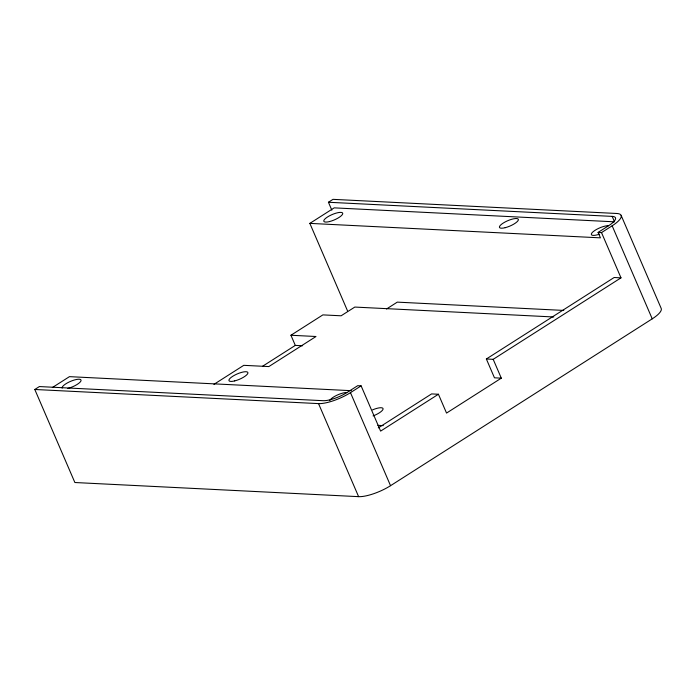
<?xml version="1.0" encoding="UTF-8"?>
<svg xmlns="http://www.w3.org/2000/svg" width="696" height="696" viewBox="0 0 696 696"><rect width="100%" height="100%" fill="white"/><g stroke="black" fill="none" stroke-linecap="round" stroke-linejoin="round"><path stroke-width="1.04" d="M621.128 215.377L661.2 308.424A24.656 6.96 -23.3 0 1 652.23 318.846L390.543 485.695A24.656 6.96 -23.3 0 1 358.614 496.657L74.872 482.519L34.8 389.482L39.367 386.567L323.109 400.696A18.488 5.22 -23.3 0 0 347.052 392.483L357.7 385.688L361.12 385.862L380.616 431.111L438.428 394.249L446.536 413.076L501.303 378.154L493.194 359.327L486.356 358.988L494.465 377.815L501.303 378.154M331.844 210.175L328.434 202.258L332.993 199.343L616.734 213.481A24.656 6.96 -23.3 0 1 612.158 225.8L601.509 232.595L598.09 232.42L600.422 237.849L309.85 223.381L347.582 310.99M52.331 387.568L69.461 376.649L351.367 390.691M309.85 223.381L334.193 207.86L614.516 221.824L612.175 216.386L328.434 202.258M213.916 384.366L243.774 365.33L268.839 366.575L316.001 336.507L290.937 335.255L295.304 345.399L302.612 345.755M290.937 335.255L322.883 314.888L341.118 315.793L354.812 307.066L553.755 316.976M262.653 366.209L295.304 345.399M386.524 308.998L397.285 302.134L563.795 310.425M598.09 232.42L608.739 225.635A18.488 5.22 -23.3 0 0 612.175 216.386M34.8 389.482L318.542 403.61A24.656 6.96 -23.3 0 0 350.471 392.648L361.12 385.862M378.293 427.892L431.59 393.91L438.428 394.249M486.356 358.988L614.159 277.504L620.997 277.843L601.509 232.595M493.194 359.327L620.997 277.843M599.473 234.178L597.081 234.891A10.275 2.897 -23.3 0 1 591.383 234.613L591.409 233.778A10.275 2.897 -23.3 0 1 598.464 228.436A10.275 2.897 -23.3 0 1 608.426 225.704M377.824 425.343L383.252 425.613M612.158 225.8L652.23 318.846M350.471 392.648L390.543 485.695M318.542 403.61L358.614 496.657M372.464 409.909A10.275 2.897 -23.3 0 1 383.096 408.769A10.275 2.897 -23.3 0 1 373.073 415.921M329.73 400.626A10.275 2.897 -23.3 0 1 340.483 393.771L342.876 393.057A10.275 2.897 -23.3 0 1 346.747 392.553M62.144 388.133A10.275 2.897 -23.3 0 1 72.106 380.738A10.275 2.897 -23.3 0 1 80.832 381.173A10.275 2.897 -23.3 0 1 67.834 388.42M234.691 380.912A10.275 2.897 -23.3 0 0 247.872 372.508A10.275 2.897 -23.3 0 0 232.734 376.284A10.275 2.897 -23.3 0 0 234.691 380.912M505.165 227.696A10.275 2.897 -23.3 0 0 518.337 219.301A10.275 2.897 -23.3 0 0 503.208 223.077A10.275 2.897 -23.3 0 0 505.165 227.696M329.521 221.563A10.275 2.897 -23.3 0 0 342.693 213.167A10.275 2.897 -23.3 0 0 327.564 216.943A10.275 2.897 -23.3 0 0 329.521 221.563"/></g></svg>
